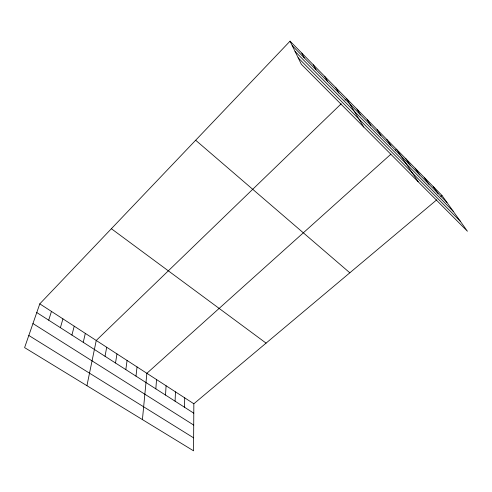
<?xml version="1.0" encoding="UTF-8"?>
<svg xmlns="http://www.w3.org/2000/svg" width="492" height="492" viewBox="0 0 492 492"><rect width="100%" height="100%" fill="white"/><g stroke="black" fill="none" stroke-linecap="round" stroke-linejoin="round"><path stroke-width="0.74" d="M436.755 199.82L193.842 403.772L193.565 450.838L24.6 347.616L39.791 303.859L290.046 41.162L441.97 195.441L467.4 231.228L301.338 64.274L290.046 41.162M184.512 407.241L184.721 397.856M175.09 401.201L175.466 391.853M165.533 395.076L166.075 385.765M155.835 388.858L156.542 379.584M142.422 419.59L146.868 373.305L390.839 154.242M135.983 376.134L137.053 366.94M125.823 369.621L127.084 360.476M115.509 363.01L116.961 353.908M105.036 356.294L106.684 347.241M86.93 385.691L96.248 340.476L341.177 103.824M83.246 342.327L85.319 333.385M71.918 335.064L74.218 326.19M60.405 327.684L62.927 318.865M48.69 320.175L51.457 311.424M344.972 100.159L346.596 98.591L363.76 127.034M395.322 150.214L396.441 149.205L418.182 181.745M440.814 196.413L441.97 195.441M28.819 335.464L193.645 437.868M32.952 323.552L193.719 425.076M36.777 312.543L193.787 413.188M39.791 303.859L193.842 403.772M111.376 228.718L266.08 343.121M195.668 140.238L349.83 272.802M298.152 57.755L460.303 221.24M292.248 45.664L446.988 202.501M295.065 51.439L453.378 211.486M433.188 186.517L438.064 193.454M424.239 177.434L428.981 184.248M415.143 168.19L419.731 174.875M405.875 158.787L410.31 165.324M386.841 139.451L390.943 145.7M377.057 129.519L380.986 135.607M367.094 119.402L370.839 125.325M356.94 109.095L360.501 114.839M335.735 87.558L338.883 92.933M324.652 76.303L327.58 81.475M313.349 64.827L316.042 69.784M301.817 53.118L304.271 57.853"/></g></svg>
